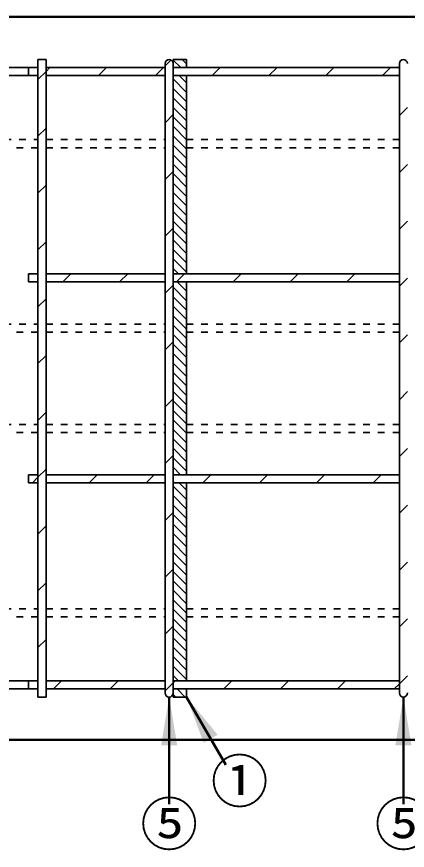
# Model space of a CAD drawing. Units: millimetres, scale not verified. Extents: x 100 to 4105, y 100 to 2870.
# Drawn here: x 3230 to 3521, y 1851 to 2473 of the extents above; entities that cross this region are included whole.
import ezdxf
from ezdxf.enums import TextEntityAlignment as Align

# ---------------------------------------------------------------- set-up
doc = ezdxf.new("R2010")
doc.units = ezdxf.units.MM
doc.header["$LTSCALE"] = 5
doc.linetypes.add('USER1', pattern=[2.2, 1, -1.2])
doc.layers.add('V-nasSTD', color=7, linetype='Continuous', lineweight=50)
doc.styles.add('ＭＳ ゴシック', font='')
doc.styles.get('ＭＳ ゴシック').set_extended_font_data('MS Gothic')

msp = doc.modelspace()

# ---------------------------------------------------------------- hatches: boundary and pattern name
at = {"layer": 'V-nasSTD'}
for points in [[(3349.432, 1929.283), (3343.432, 1965.283), (3337.432, 1929.283)], [(3379.628, 1937.106), (3356.432, 1965.283), (3369.236, 1931.106)], [(3524.432, 1929.283), (3518.432, 1965.283), (3512.432, 1929.283)]]:
    msp.add_hatch(color=256, dxfattribs=at).paths.add_polyline_path(points)

# ---------------------------------------------------------------- linework, layer by layer
for p, q in [((3923.432, 2473.283), (3184.932, 2473.283)), ((3343.432, 1885.333), (3343.432, 1965.283)), ((3385.722, 1914.551), (3356.432, 1965.283)), ((3518.432, 1885.333), (3518.432, 1965.283)), ((3184.932, 1933.283), (3923.432, 1933.283))]:
    msp.add_line(p, q, dxfattribs=at)
at = {"layer": 'V-nasSTD', "lineweight": 35}
for p, q in [((3245.432, 2441.283), (3251.432, 2441.283)), ((3245.432, 2441.283), (3245.432, 1965.283)), ((3251.432, 2441.283), (3251.432, 1965.283)), ((3344.82, 2440.943), (3340.432, 2436.555)), ((3356.432, 2441.283), (3346.432, 2441.283)), ((3346.432, 2441.283), (3356.432, 2441.283)), ((3346.432, 2441.283), (3346.432, 2438.283)), ((3356.432, 2441.283), (3346.432, 2441.283)), ((3346.432, 2440.921), (3352.07, 2435.283)), ((3353.141, 2441.283), (3356.432, 2437.992)), ((3356.432, 2441.283), (3356.432, 2435.283)), ((3356.432, 2435.283), (3356.432, 2441.283)), ((2923.432, 2435.283), (3238.432, 2435.283)), ((3245.432, 2435.283), (3238.432, 2435.283)), ((3238.432, 2435.283), (3238.432, 2429.283)), ((3251.432, 2435.283), (3340.432, 2435.283)), ((3254.308, 2435.283), (3251.432, 2432.407)), ((3290.734, 2429.283), (3296.734, 2435.283)), ((3333.16, 2429.283), (3339.16, 2435.283)), ((3340.432, 2438.283), (3340.432, 1968.283)), ((3346.432, 2438.283), (3346.432, 1968.283)), ((3346.432, 2435.283), (3515.432, 2435.283)), ((3375.587, 2429.283), (3381.587, 2435.283)), ((3418.013, 2429.283), (3424.013, 2435.283)), ((3460.44, 2429.283), (3466.44, 2435.283)), ((3502.866, 2429.283), (3508.866, 2435.283)), ((3515.432, 2438.283), (3515.432, 1968.283)), ((3238.432, 2429.283), (2923.432, 2429.283)), ((3238.432, 2429.283), (3245.432, 2429.283)), ((3251.432, 2432.407), (3245.432, 2426.407)), ((3251.432, 2429.283), (3340.432, 2429.283)), ((3346.432, 2429.283), (3515.432, 2429.283)), ((3350.999, 2429.283), (3356.432, 2423.85)), ((3356.432, 2429.283), (3356.432, 2281.283)), ((3356.432, 2382.162), (3356.432, 2429.283)), ((3346.432, 2426.778), (3356.432, 2416.778)), ((3346.432, 2419.707), (3356.432, 2409.707)), ((3346.432, 2412.636), (3356.432, 2402.636)), ((3346.432, 2405.565), (3356.432, 2395.565)), ((3521.432, 2405.423), (3515.432, 2399.423)), ((3346.432, 2400.128), (3340.432, 2394.128)), ((3346.432, 2398.494), (3356.432, 2388.494)), ((3346.432, 2391.423), (3356.432, 2381.423)), ((3251.432, 2389.981), (3245.432, 2383.981)), ((3346.432, 2384.352), (3356.432, 2374.352)), ((3356.432, 2376.162), (3356.432, 2382.162)), ((3346.432, 2377.281), (3356.432, 2367.281)), ((3356.432, 2281.283), (3356.432, 2376.162)), ((3346.432, 2370.21), (3356.432, 2360.21)), ((3346.432, 2363.139), (3356.432, 2353.139)), ((3521.432, 2362.996), (3515.432, 2356.996)), ((3346.432, 2357.702), (3340.432, 2351.702)), ((3346.432, 2356.068), (3356.432, 2346.068)), ((3251.432, 2347.555), (3245.432, 2341.555)), ((3346.432, 2348.997), (3356.432, 2338.997)), ((3346.432, 2341.926), (3356.432, 2331.926)), ((3346.432, 2334.855), (3356.432, 2324.855)), ((3346.432, 2327.784), (3356.432, 2317.784)), ((3346.432, 2320.712), (3356.432, 2310.712)), ((3521.432, 2320.57), (3515.432, 2314.57)), ((3346.432, 2315.275), (3340.432, 2309.275)), ((3346.432, 2313.641), (3356.432, 2303.641)), ((3251.432, 2305.128), (3245.432, 2299.128)), ((3346.432, 2306.57), (3356.432, 2296.57)), ((3346.432, 2299.499), (3356.432, 2289.499)), ((3346.432, 2292.428), (3356.432, 2282.428)), ((3346.432, 2285.357), (3350.506, 2281.283)), ((3245.432, 2281.283), (3238.432, 2281.283)), ((3238.432, 2281.283), (3238.432, 2275.283)), ((3251.432, 2281.283), (3340.432, 2281.283)), ((3264.013, 2275.283), (3270.013, 2281.283)), ((3306.44, 2275.283), (3312.44, 2281.283)), ((3346.432, 2281.283), (3515.432, 2281.283)), ((3348.866, 2275.283), (3354.866, 2281.283)), ((3391.292, 2275.283), (3397.292, 2281.283)), ((3433.719, 2275.283), (3439.719, 2281.283)), ((3476.145, 2275.283), (3482.145, 2281.283)), ((3238.432, 2275.283), (3245.432, 2275.283)), ((3251.432, 2275.283), (3340.432, 2275.283)), ((3346.432, 2272.849), (3340.432, 2266.849)), ((3346.432, 2275.283), (3515.432, 2275.283)), ((3349.435, 2275.283), (3356.432, 2268.286)), ((3356.432, 2275.283), (3356.432, 2131.283)), ((3356.432, 2243.783), (3356.432, 2275.283)), ((3521.432, 2278.143), (3515.432, 2272.143)), ((3346.432, 2271.215), (3356.432, 2261.215)), ((3251.432, 2262.702), (3245.432, 2256.702)), ((3346.432, 2264.144), (3356.432, 2254.144)), ((3346.432, 2257.073), (3356.432, 2247.073)), ((3346.432, 2250.002), (3356.432, 2240.002)), ((3346.432, 2242.931), (3356.432, 2232.931)), ((3356.432, 2240.423), (3356.432, 2243.783)), ((3346.432, 2235.86), (3356.432, 2225.86)), ((3356.432, 2237.783), (3356.432, 2240.423)), ((3356.432, 2173.783), (3356.432, 2237.783)), ((3521.432, 2235.717), (3515.432, 2229.717)), ((3346.432, 2230.423), (3340.432, 2224.423)), ((3346.432, 2228.789), (3356.432, 2218.789)), ((3251.432, 2220.275), (3245.432, 2214.275)), ((3346.432, 2221.718), (3356.432, 2211.718)), ((3346.432, 2214.646), (3356.432, 2204.646)), ((3346.432, 2207.575), (3356.432, 2197.575)), ((3346.432, 2200.504), (3356.432, 2190.504)), ((3346.432, 2193.433), (3356.432, 2183.433)), ((3521.432, 2193.291), (3515.432, 2187.291)), ((3346.432, 2187.996), (3340.432, 2181.996)), ((3346.432, 2186.362), (3356.432, 2176.362)), ((3346.432, 2179.291), (3356.432, 2169.291)), ((3251.432, 2177.849), (3245.432, 2171.849)), ((3356.432, 2167.783), (3356.432, 2173.783)), ((3346.432, 2172.22), (3356.432, 2162.22)), ((3356.432, 2131.283), (3356.432, 2167.783)), ((3346.432, 2165.149), (3356.432, 2155.149)), ((3346.432, 2158.078), (3356.432, 2148.078)), ((3346.432, 2151.007), (3356.432, 2141.007)), ((3521.432, 2150.864), (3515.432, 2144.864)), ((3346.432, 2145.57), (3340.432, 2139.57)), ((3346.432, 2143.936), (3356.432, 2133.936)), ((3251.432, 2135.423), (3245.432, 2129.423)), ((3346.432, 2136.865), (3352.014, 2131.283)), ((3245.432, 2131.283), (3238.432, 2131.283)), ((3238.432, 2131.283), (3238.432, 2125.283)), ((3245.432, 2129.423), (3241.292, 2125.283)), ((3251.432, 2131.283), (3340.432, 2131.283)), ((3283.719, 2125.283), (3289.719, 2131.283)), ((3326.145, 2125.283), (3332.145, 2131.283)), ((3346.432, 2131.283), (3515.432, 2131.283)), ((3368.572, 2125.283), (3374.572, 2131.283)), ((3410.998, 2125.283), (3416.998, 2131.283)), ((3453.424, 2125.283), (3459.424, 2131.283)), ((3495.851, 2125.283), (3501.851, 2131.283)), ((3238.432, 2125.283), (3245.432, 2125.283)), ((3251.432, 2125.283), (3340.432, 2125.283)), ((3346.432, 2125.283), (3515.432, 2125.283)), ((3346.432, 2122.723), (3356.432, 2112.723)), ((3350.943, 2125.283), (3356.432, 2119.794)), ((3356.432, 2125.283), (3356.432, 1977.283)), ((3356.432, 2030.403), (3356.432, 2125.283)), ((3346.432, 2115.652), (3356.432, 2105.652)), ((3346.432, 2108.58), (3356.432, 2098.58)), ((3521.432, 2108.438), (3515.432, 2102.438)), ((3346.432, 2103.143), (3340.432, 2097.143)), ((3346.432, 2101.509), (3356.432, 2091.509)), ((3251.432, 2092.996), (3245.432, 2086.996)), ((3346.432, 2094.438), (3356.432, 2084.438)), ((3346.432, 2087.367), (3356.432, 2077.367)), ((3346.432, 2080.296), (3356.432, 2070.296)), ((3346.432, 2073.225), (3356.432, 2063.225)), ((3346.432, 2060.717), (3340.432, 2054.717)), ((3346.432, 2066.154), (3356.432, 2056.154)), ((3521.432, 2066.011), (3515.432, 2060.011)), ((3346.432, 2059.083), (3356.432, 2049.083)), ((3251.432, 2050.57), (3245.432, 2044.57)), ((3346.432, 2052.012), (3356.432, 2042.012)), ((3346.432, 2044.941), (3356.432, 2034.941)), ((3346.432, 2037.87), (3356.432, 2027.87)), ((3346.432, 2030.799), (3356.432, 2020.799)), ((3356.432, 2028.291), (3356.432, 2030.403)), ((3346.432, 2023.728), (3356.432, 2013.728)), ((3356.432, 2024.403), (3356.432, 2028.291)), ((3356.432, 1977.283), (3356.432, 2024.403)), ((3521.432, 2023.585), (3515.432, 2017.585)), ((3346.432, 2018.291), (3340.432, 2012.291)), ((3346.432, 2016.657), (3356.432, 2006.657)), ((3251.432, 2008.143), (3245.432, 2002.143)), ((3346.432, 2009.585), (3356.432, 1999.585)), ((3346.432, 2002.514), (3356.432, 1992.514)), ((3346.432, 1995.443), (3356.432, 1985.443)), ((3346.432, 1988.372), (3356.432, 1978.372)), ((3346.432, 1981.301), (3350.45, 1977.283)), ((3521.432, 1981.158), (3515.432, 1975.158)), ((2923.432, 1977.283), (3238.432, 1977.283)), ((3245.432, 1977.283), (3238.432, 1977.283)), ((3238.432, 1977.283), (3238.432, 1971.283)), ((3251.432, 1977.283), (3340.432, 1977.283)), ((3256.998, 1971.283), (3262.998, 1977.283)), ((3299.424, 1971.283), (3305.424, 1977.283)), ((3346.432, 1975.864), (3340.432, 1969.864)), ((3346.432, 1977.283), (3515.432, 1977.283)), ((3347.851, 1977.283), (3346.432, 1975.864)), ((3384.277, 1971.283), (3390.277, 1977.283)), ((3426.704, 1971.283), (3432.704, 1977.283)), ((3469.13, 1971.283), (3475.13, 1977.283)), ((3511.556, 1971.283), (3515.432, 1975.158)), ((3238.432, 1971.283), (2923.432, 1971.283)), ((3238.432, 1971.283), (3245.432, 1971.283)), ((3251.432, 1971.283), (3340.432, 1971.283)), ((3346.432, 1971.283), (3515.432, 1971.283)), ((3346.432, 1968.283), (3346.432, 1965.283)), ((3346.432, 1967.159), (3348.308, 1965.283)), ((3349.379, 1971.283), (3355.379, 1965.283)), ((3356.432, 1971.283), (3356.432, 1965.283)), ((3356.432, 1965.283), (3356.432, 1971.283)), ((3245.432, 1965.283), (3251.432, 1965.283)), ((3251.432, 1965.717), (3250.998, 1965.283)), ((3346.432, 1965.283), (3356.432, 1965.283)), ((3346.432, 1965.283), (3356.432, 1965.283)), ((3346.432, 1965.283), (3356.432, 1965.283))]:
    msp.add_line(p, q, dxfattribs=at)
at = {"layer": 'V-nasSTD', "linetype": 'USER1', "lineweight": 35}
for p, q in [((2923.432, 2381.459), (3245.432, 2381.459)), ((3251.432, 2381.459), (3340.432, 2381.459)), ((3356.432, 2381.459), (3515.432, 2381.459)), ((3245.432, 2375.459), (2923.432, 2375.459)), ((3251.432, 2375.459), (3340.432, 2375.459)), ((3356.432, 2375.459), (3515.432, 2375.459)), ((2923.432, 2243.783), (3245.432, 2243.783)), ((3251.432, 2243.783), (3340.432, 2243.783)), ((3356.432, 2243.783), (3515.432, 2243.783)), ((3245.432, 2237.783), (2923.432, 2237.783)), ((3251.432, 2237.783), (3340.432, 2237.783)), ((3356.432, 2237.783), (3515.432, 2237.783)), ((2923.432, 2168.783), (3245.432, 2168.783)), ((3251.432, 2168.783), (3340.432, 2168.783)), ((3356.432, 2168.783), (3515.432, 2168.783)), ((3245.432, 2162.783), (2923.432, 2162.783)), ((3251.432, 2162.783), (3340.432, 2162.783)), ((3356.432, 2162.783), (3515.432, 2162.783)), ((2923.432, 2031.106), (3245.432, 2031.106)), ((3251.432, 2031.106), (3340.432, 2031.106)), ((3356.432, 2031.106), (3515.432, 2031.106)), ((3245.432, 2025.106), (2923.432, 2025.106)), ((3251.432, 2025.106), (3340.432, 2025.106)), ((3356.432, 2025.106), (3515.432, 2025.106))]:
    msp.add_line(p, q, dxfattribs=at)
at = {"layer": 'V-nasSTD', "lineweight": 35}
for centre, start, end in [((3343.432, 2438.283), 0, 180), ((3518.432, 2438.283), 0, 180), ((3343.432, 1968.283), 180, 0), ((3518.432, 1968.283), 180, 0)]:
    msp.add_arc(centre, 3, start, end, dxfattribs=at)

# ---------------------------------------------------------------- texts
at = {"layer": 'V-nasSTD', "style": 'ＭＳ ゴシック'}
for s, p in [('①', (3374.485, 1918.202)), ('⑤', (3321.868, 1886.183)), ('⑤', (3496.868, 1886.183))]:
    msp.add_text(s, height=31.67, dxfattribs=at).set_placement(p, align=Align.TOP_LEFT)

doc.saveas('drawing.dxf')
